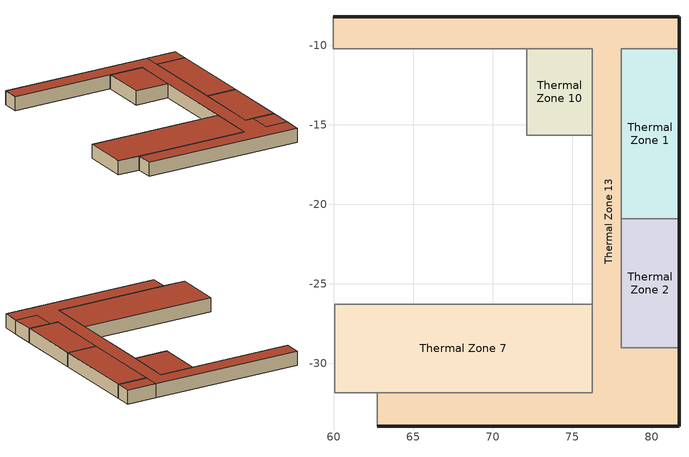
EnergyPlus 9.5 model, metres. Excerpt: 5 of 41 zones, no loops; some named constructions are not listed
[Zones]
Thermal Zone 1
 floor to Thermal Zone 18 (Construction 4 Reversed): 78.08,-20.92 78.08,-10.21 81.72,-10.21 81.72,-20.92 z2.9
 wall outside (Construction 1): 81.72,-20.92 81.72,-10.21 z2.9:4.57
 wall to Thermal Zone 13 (Construction 2): 78.08,-10.21 78.08,-20.92 z2.9:4.57
 wall to Thermal Zone 13 (Construction 2 Reversed): 81.72,-10.21 78.08,-10.21 z2.9:4.57
 wall to Thermal Zone 2 (Construction 2 Reversed): 78.08,-20.92 81.72,-20.92 z2.9:4.57
 roof outside (Construction 3): 81.72,-20.92 81.72,-10.21 78.08,-10.21 78.08,-20.92 z4.57
Thermal Zone 10
 floor to Thermal Zone 27 (Construction 4 Reversed): 72.16,-15.66 72.16,-10.21 76.25,-10.21 76.25,-15.66 z2.9
 wall to Thermal Zone 13 (Construction 2): 76.25,-15.66 76.25,-10.21 72.16,-10.21 z2.9:4.57
 wall to Thermal Zone 6 (Construction 2): 72.16,-15.66 76.25,-15.66 z2.9:4.57
 wall to Thermal Zone 5 (Construction 2 Reversed): 72.16,-10.21 72.16,-15.66 z2.9:4.57
 roof outside (Construction 3): 76.25,-15.66 76.25,-10.21 72.16,-10.21 72.16,-15.66 z4.57
Thermal Zone 13
 floor to Thermal Zone 30 (Construction 4 Reversed): 79.04,-31.86 79.04,-29.03 81.72,-29.04 81.72,-31.86 z2.9; 78.08,-10.21 78.08,-8.2 81.72,-8.2 81.72,-10.21 z2.9; 62.73,-33.97 62.73,-31.86 76.25,-31.86 76.25,-10.21 59.96,-10.21 59.96,-8.2 78.08,-8.2 78.08,-29.03 79.04,-29.03 79.04,-31.86 81.72,-31.86 81.72,-33.97 z2.9
 wall outside (Construction 1): 81.72,-10.21 81.72,-8.2 78.08,-8.2 59.96,-8.2 / 62.73,-33.97 81.72,-33.97 81.72,-31.86 81.72,-29.04 z2.9:4.57
 wall to Thermal Zone 2 (Construction 2): 81.72,-29.04 79.04,-29.03 z2.9:4.57
 wall to Thermal Zone 7 (Construction 2): 76.25,-26.28 76.25,-31.86 62.73,-31.86 z2.9:4.57
 wall to Thermal Zone 6 (Construction 2 Reversed): 76.25,-15.66 76.25,-26.28 z2.9:4.57
 wall to Thermal Zone 5 (Construction 2 Reversed): 59.96,-10.21 72.16,-10.21 z2.9:4.57
 wall to Thermal Zone 14 (Construction Air Boundary 1): 59.96,-8.2 59.96,-10.21 z2.9:4.57
 wall to Thermal Zone 2 (Construction 2 Reversed): 79.04,-29.03 78.08,-29.03 78.08,-20.92 z2.9:4.57
 wall to Thermal Zone 15 (Construction Air Boundary 1): 62.73,-31.86 62.73,-33.97 z2.9:4.57
 roof outside (Construction 3): 81.72,-31.86 81.72,-29.04 79.04,-29.03 79.04,-31.86 z4.57; 81.72,-10.21 81.72,-8.2 78.08,-8.2 78.08,-10.21 z4.57; 81.72,-33.97 81.72,-31.86 79.04,-31.86 79.04,-29.03 78.08,-29.03 78.08,-8.2 59.96,-8.2 59.96,-10.21 76.25,-10.21 76.25,-31.86 62.73,-31.86 62.73,-33.97 z4.57
Thermal Zone 2
 floor to Thermal Zone 19 (Construction 4 Reversed): 81.72,-29.04 78.08,-29.03 78.08,-20.92 81.72,-20.92 z2.9
 wall outside (Construction 1): 81.72,-29.04 81.72,-20.92 z2.9:4.57
 roof outside (Construction 3): 81.72,-20.92 78.08,-20.92 78.08,-29.03 81.72,-29.04 z4.57
Thermal Zone 7
 floor to Thermal Zone 24 (Construction 4 Reversed): 60.06,-31.86 60.06,-26.28 76.25,-26.28 76.25,-31.86 z2.9
 wall to Thermal Zone 15 (Construction 2 Reversed): 60.06,-31.86 62.73,-31.86 z2.9:4.57
 wall to Thermal Zone 40 (Construction 2 Reversed): 60.06,-26.28 60.06,-31.86 z2.9:4.57
 wall to Thermal Zone 6 (Construction 2 Reversed): 76.25,-26.28 60.06,-26.28 z2.9:4.57
 roof outside (Construction 3): 76.25,-31.86 76.25,-26.28 60.06,-26.28 60.06,-31.86 z4.57
[Material] Roughness=MediumRough; Thickness {m}=0.009525; Conductivity {W/m-K}=0.0605757; Density {kg/m3}=368.387; Specific Heat {J/kg-K}=586.152; Thermal Absorptance=0.45; Solar Absorptance=0.45; Visible Absorptance=0.45
Material 12; Material 13
[Construction]
Construction 4: Material 12, Material 13
[Schedule:Compact]
Thermal Zone 31 Thermostat Schedule; Schedule Compact 54; Schedule Compact 65: Through: 12/31, For: AllDays, Until: 24:00, 1
Thermal Zone 34 Thermostat Schedule: Through: 12/31, For: AllDays, Until: 24:00, 4
Schedule Compact 1: Through: 12/31, For: WinterDesignday, Until: 24:00, 1, For: AllOtherDays, Until: 24:00, 0
[Schedule:Year]
Schedule Year 61: Schedule Week 61, 1, 1, 12, 31
Schedule Year 28: Schedule Week 28, 1, 1, 12, 31
Schedule Year 91: Schedule Week 91, 1, 1, 12, 31
Schedule Year 55: Schedule Week 55, 1, 1, 12, 31
Schedule Year 34: Schedule Week 34, 1, 1, 12, 31
Schedule Year 33: Schedule Week 33, 1, 1, 12, 31
Schedule Year 96: Schedule Week 96, 1, 1, 12, 31
Schedule Year 57: Schedule Week 57, 1, 1, 12, 31
Schedule Year 59: Schedule Week 59, 1, 1, 12, 31
[Schedule:Week:Daily]
Schedule Week 61: Schedule Day 510, Schedule Day 510, Schedule Day 510, Schedule Day 510, Schedule Day 510, Schedule Day 510, Schedule Day 510, Schedule Day 510, Schedule Day 510, Schedule Day 4, Schedule Day 510, Schedule Day 510
Schedule Week 63: Schedule Day 511, Schedule Day 511, Schedule Day 511, Schedule Day 511, Schedule Day 511, Schedule Day 511, Schedule Day 511, Schedule Day 511, Schedule Day 511, Schedule Day 4, Schedule Day 511, Schedule Day 511
Schedule Week 49: Schedule Day 492, Schedule Day 490, Schedule Day 490, Schedule Day 490, Schedule Day 490, Schedule Day 490, Schedule Day 491, Schedule Day 492, Schedule Day 489, Schedule Day 4, Schedule Day 492, Schedule Day 492
Schedule Week 47: Schedule Day 488, Schedule Day 486, Schedule Day 486, Schedule Day 486, Schedule Day 486, Schedule Day 486, Schedule Day 487, Schedule Day 488, Schedule Day 485, Schedule Day 4, Schedule Day 488, Schedule Day 488
Schedule Week 43: Schedule Day 480, Schedule Day 478, Schedule Day 478, Schedule Day 478, Schedule Day 478, Schedule Day 478, Schedule Day 479, Schedule Day 480, Schedule Day 477, Schedule Day 4, Schedule Day 480, Schedule Day 480
Schedule Week 28: Schedule Day 287, Schedule Day 275, Schedule Day 279, Schedule Day 279, Schedule Day 279, Schedule Day 279, Schedule Day 283, Schedule Day 287, Schedule Day 271, Schedule Day 290, Schedule Day 287, Schedule Day 287
Schedule Week 91: Schedule Day 631, Schedule Day 628, Schedule Day 629, Schedule Day 629, Schedule Day 629, Schedule Day 629, Schedule Day 630, Schedule Day 631, Schedule Day 627, Schedule Day 1, Schedule Day 631, Schedule Day 631
Schedule Week 55: Schedule Day 504, Schedule Day 502, Schedule Day 502, Schedule Day 502, Schedule Day 502, Schedule Day 502, Schedule Day 503, Schedule Day 504, Schedule Day 501, Schedule Day 4, Schedule Day 504, Schedule Day 504
Schedule Week 34: Schedule Day 413, Schedule Day 401, Schedule Day 405, Schedule Day 405, Schedule Day 405, Schedule Day 405, Schedule Day 409, Schedule Day 413, Schedule Day 397, Schedule Day 416, Schedule Day 413, Schedule Day 413
Schedule Week 33: Schedule Day 392, Schedule Day 380, Schedule Day 384, Schedule Day 384, Schedule Day 384, Schedule Day 384, Schedule Day 388, Schedule Day 392, Schedule Day 376, Schedule Day 395, Schedule Day 392, Schedule Day 392
Schedule Week 96: Schedule Day 658, Schedule Day 655, Schedule Day 656, Schedule Day 656, Schedule Day 656, Schedule Day 656, Schedule Day 657, Schedule Day 658, Schedule Day 654, Schedule Day 1, Schedule Day 658, Schedule Day 658
Schedule Week 57: Schedule Day 508, Schedule Day 506, Schedule Day 506, Schedule Day 506, Schedule Day 506, Schedule Day 506, Schedule Day 507, Schedule Day 508, Schedule Day 505, Schedule Day 4, Schedule Day 508, Schedule Day 508
Schedule Week 59: Schedule Day 509, Schedule Day 509, Schedule Day 509, Schedule Day 509, Schedule Day 509, Schedule Day 509, Schedule Day 509, Schedule Day 509, Schedule Day 509, Schedule Day 4, Schedule Day 509, Schedule Day 509
[Schedule:Day:Interval]
Schedule Day 510: No, 12:00, 1, 13:00, 0.02, 24:00, 0
Schedule Day 4; Schedule Day 631; Schedule Day 658; Schedule Day 508: No, 24:00, 0
Schedule Day 511: No, 17:00, 1, 24:00, 0
Schedule Day 492: No, 06:00, 0, 18:00, 0.05, 24:00, 0
Schedule Day 490: No, 06:00, 0, 07:00, 0.1, 08:00, 0.2, 12:00, 0.95, 13:00, 0.5, 17:00, 0.95, 18:00, 0.3, 22:00, 0.1, 24:00, 0.05
Schedule Day 491: No, 06:00, 0, 08:00, 0.1, 12:00, 0.3, 17:00, 0.1, 19:00, 0.05, 24:00, 0
Schedule Day 489: No, 06:00, 0, 22:00, 1, 24:00, 0
Schedule Day 488; Schedule Day 480; Schedule Day 504: No, 24:00, 0.05
Schedule Day 486; Schedule Day 478: No, 05:00, 0.05, 07:00, 0.1, 08:00, 0.3, 12:00, 0.9, 13:00, 0.8, 17:00, 0.9, 18:00, 0.5, 20:00, 0.3, 22:00, 0.2, 23:00, 0.1, 24:00, 0.05
Schedule Day 487; Schedule Day 479: No, 06:00, 0.05, 08:00, 0.1, 12:00, 0.3, 17:00, 0.15, 24:00, 0.05
Schedule Day 485; Schedule Day 477: No, 05:00, 0.05, 23:00, 1, 24:00, 0.05
Schedule Day 1; Schedule Day 627; Schedule Day 654; Schedule Day 509: No, 24:00, 1
Schedule Day 287; Schedule Day 275; Schedule Day 279; Schedule Day 283; Schedule Day 271; Schedule Day 290: No, 24:00, 7.22222
Schedule Day 628; Schedule Day 655: No, 06:00, 0, 18:00, 1, 24:00, 0
Schedule Day 629; Schedule Day 656: No, 08:00, 0, 17:00, 1, 24:00, 0
Schedule Day 630; Schedule Day 657: No, 09:00, 0, 14:00, 1, 24:00, 0
Schedule Day 502: No, 07:00, 0.05, 08:00, 0.4, 09:00, 0.7, 12:00, 0.9, 13:00, 0.8, 17:00, 0.9, 18:00, 0.3, 24:00, 0.05
Schedule Day 503: No, 08:00, 0.05, 09:00, 0.08, 12:00, 0.24, 24:00, 0.05
Schedule Day 501: No, 07:00, 0.05, 18:00, 1, 24:00, 0.05
Schedule Day 413: No, 24:00, 18.3333
Schedule Day 401: No, 06:00, 18.3333, 18:00, 21.1111, 24:00, 18.3333
Schedule Day 405: No, 08:00, 18.3333, 17:00, 21.1111, 24:00, 18.3333
Schedule Day 409: No, 09:00, 18.3333, 14:00, 21.1111, 24:00, 18.3333
Schedule Day 397; Schedule Day 416: No, 24:00, 21.1111
Schedule Day 392: No, 24:00, 26.6667
Schedule Day 380: No, 06:00, 26.6667, 18:00, 23.8889, 24:00, 26.6667
Schedule Day 384: No, 08:00, 26.6667, 17:00, 23.8889, 24:00, 26.6667
Schedule Day 388: No, 09:00, 26.6667, 14:00, 23.8889, 24:00, 26.6667
Schedule Day 376; Schedule Day 395: No, 24:00, 23.8889
Schedule Day 505: No, 07:00, 0, 17:00, 1, 24:00, 0
Schedule Day 506: No, 07:00, 0, 08:00, 0.15, 09:00, 0.7, 12:00, 0.9, 13:00, 0.5, 16:00, 0.85, 17:00, 0.2, 24:00, 0
Schedule Day 507: No, 08:00, 0, 12:00, 0.2, 16:00, 0.1, 24:00, 0
[Schedule:Constant]
Name | Hourly Value
Always Off Discrete | 0
Schedule Constant 1; Schedule Constant 8 | 40.4438
Schedule Constant 10 | 78.8361
Schedule Constant 11 | 93.4897
Schedule Constant 12 | 102.575
Schedule Constant 13 | 131.882
Schedule Constant 14 | 53.9251
Schedule Constant 15 | 66.2341
Schedule Constant 16 | 89.0936
Schedule Constant 2; Schedule Constant 3 | 89.9728
Schedule Constant 4 | 219.803
Schedule Constant 5 | 94.3689
Schedule Constant 6; Schedule Constant 9 | 82.9391
Schedule Constant 7 | 28.1348
[Curve:Exponent] Coefficient1 Constant=0; Coefficient2 Constant=1; Coefficient3 Constant=2; Minimum Value of x {BasedOnField A2}=0; Maximum Value of x {BasedOnField A2}=1
Fan On Off Power Curve 13; Fan On Off Power Curve 16
[Curve:Cubic] Coefficient1 Constant=1; Coefficient2 x=0; Coefficient3 x**2=0; Coefficient4 x**3=0; Minimum Value of x {BasedOnField A2}=0; Maximum Value of x {BasedOnField A2}=1
Fan On Off Efficiency Curve 13; Fan On Off Efficiency Curve 16
[Curve:Quadratic] Coefficient1 Constant=0.85; Coefficient2 x=0.15; Coefficient3 x**2=0; Minimum Value of x {BasedOnField A2}=0; Maximum Value of x {BasedOnField A2}=1; Input Unit Type for X=Dimensionless; Output Unit Type=Dimensionless
Curve Quadratic 12; Curve Quadratic 24
